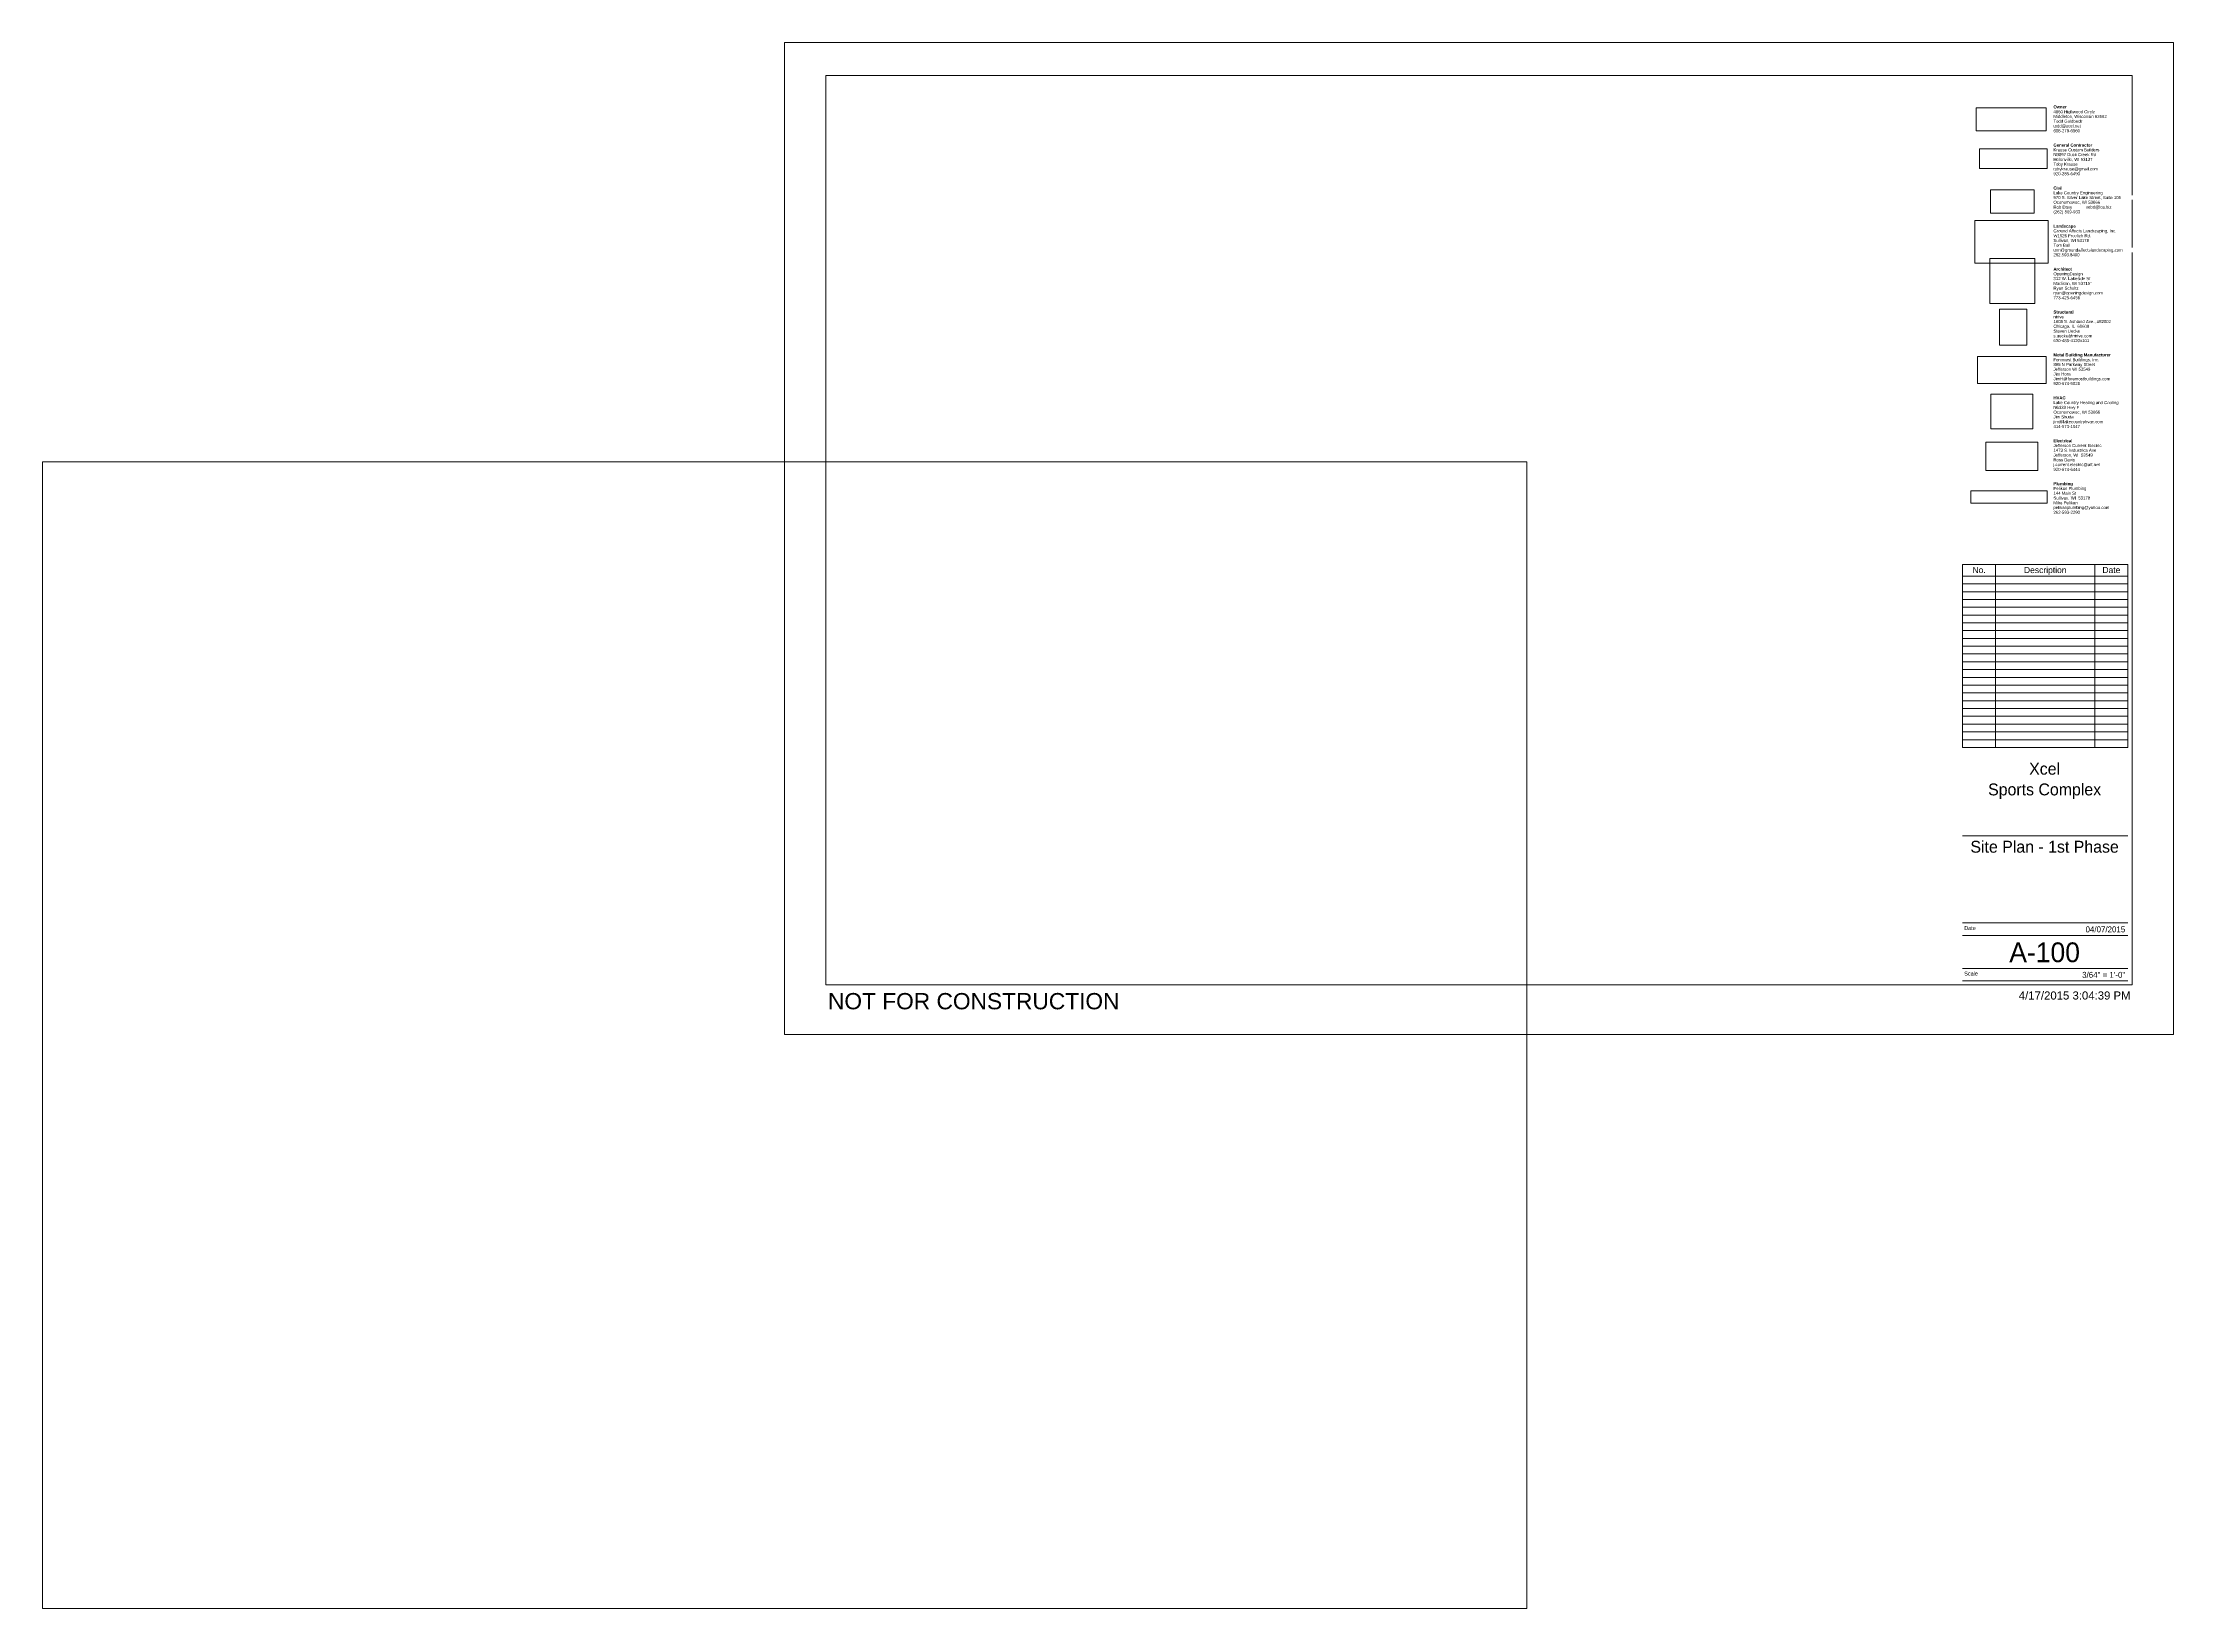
# Paper-space layout 'Layout1' of a CAD drawing. Header units: inches. Extents: x -22.4 to 42, y -17.3 to 30.
import ezdxf

# ---------------------------------------------------------------- set-up
doc = ezdxf.new("R2010")
doc.units = ezdxf.units.IN
doc.header["$MEASUREMENT"] = 0
for name, color, linetype, lineweight in [('A-DETL-THIN', 151, 'Continuous', 9), ('G-ANNO-SCHD', 231, 'Continuous', 9), ('G-ANNO-TTLB', 6, 'Continuous', 9), ('G-ANNO-TTLB-MEDM', 33, 'Continuous', 20), ('G-ANNO-TTLB-THIN', 151, 'Continuous', 9)]:
    doc.layers.add(name, color=color, linetype=linetype, lineweight=lineweight)
doc.styles.add('Arial_3', font='arial.ttf', dxfattribs={"height": 0.092206})
doc.styles.add('Arial_4', font='arial.ttf', dxfattribs={"height": 0.491766})
doc.styles.add('Arial_5', font='arial.ttf', dxfattribs={"height": 0.245883})
doc.styles.add('Arial_6', font='arial.ttf', dxfattribs={"height": 0.184412})
doc.styles.add('Century Gothic', font='GOTHIC.TTF', dxfattribs={"height": 0.119759})
doc.styles.add('Century Gothic_1', font='GOTHIC.TTF', dxfattribs={"height": 0.179639})
doc.styles.add('Century Gothic_2', font='GOTHIC.TTF', dxfattribs={"height": 0.598797})
doc.styles.add('Century Gothic_3', font='GOTHIC.TTF', dxfattribs={"height": 0.359278})
picture_1 = doc.add_image_def('image1.jpg', size_in_pixel=(477, 79))
picture_2 = doc.add_image_def('image2.png', size_in_pixel=(259, 141))
picture_3 = doc.add_image_def('image3.jpg', size_in_pixel=(150, 124))
picture_4 = doc.add_image_def('image4.jpg', size_in_pixel=(309, 122))
picture_5 = doc.add_image_def('image5.png', size_in_pixel=(302, 400))
picture_6 = doc.add_image_def('image6.jpg', size_in_pixel=(95, 51))
picture_7 = doc.add_image_def('image7.png', size_in_pixel=(388, 225))
picture_8 = doc.add_image_def('image8.jpg', size_in_pixel=(232, 76))
picture_9 = doc.add_image_def('image9.jpg', size_in_pixel=(900, 259))
picture_10 = doc.add_image_def('image10.jpg', size_in_pixel=(939, 939))

# ---------------------------------------------------------------- blocks, each defined once
blk = doc.blocks.new('E1 30 x 42 Horizontal - E1 30x42 Horizontal-11829-Site Plan - 1st Phase')
at = {"layer": 'G-ANNO-TTLB-MEDM'}
for p, q in [((1.24, 29.014), (1.24, 1.514)), ((40.74, 29.014), (1.24, 29.014)), ((40.74, 29.014), (40.74, 1.514)), ((40.615, 14.233), (35.615, 14.233)), ((35.615, 6.02), (40.615, 6.02)), ((1.24, 1.514), (40.74, 1.514)), ((40.615, 1.639), (35.615, 1.639))]:
    blk.add_line(p, q, dxfattribs=at)
at = {"layer": 'G-ANNO-TTLB-THIN'}
for p, q in [((-0.01, 30.014), (41.99, 30.014)), ((-0.01, 0.014), (-0.01, 30.014)), ((41.99, 0.014), (41.99, 30.014)), ((35.615, 3.389), (40.615, 3.389)), ((35.615, 3.014), (40.615, 3.014)), ((35.615, 2.014), (40.615, 2.014)), ((-0.01, 0.014), (41.99, 0.014))]:
    blk.add_line(p, q, dxfattribs=at)
at = {"layer": 'G-ANNO-TTLB', "insert": (1.307, 1.27), "char_height": 0.49177, "width": 10.47, "attachment_point": 1, "line_spacing_factor": 0.938532, "style": 'Arial_4'}
blk.add_mtext('NOT FOR CONSTRUCTION', dxfattribs=at)
at = {"layer": 'G-ANNO-TTLB'}
image = blk.add_image(picture_8, insert=(36.024, 27.349), size_in_units=(2.118, 0.694), dxfattribs=at)
image.dxf.flags = 7
image = blk.add_image(picture_9, insert=(36.126, 26.208), size_in_units=(2.048, 0.589), dxfattribs=at)
image.dxf.flags = 7
image = blk.add_image(picture_6, insert=(36.46, 24.855), size_in_units=(1.319, 0.708), dxfattribs=at)
image.dxf.flags = 7
image = blk.add_image(picture_7, insert=(35.988, 23.347), size_in_units=(2.218, 1.286), dxfattribs=at)
image.dxf.flags = 7
image = blk.add_image(picture_10, insert=(36.444, 22.127), size_in_units=(1.358, 1.358), dxfattribs=at)
image.dxf.flags = 7
image = blk.add_image(picture_5, insert=(36.733, 20.862), size_in_units=(0.825, 1.093), dxfattribs=at)
image.dxf.flags = 7
image = blk.add_image(picture_4, insert=(36.062, 19.699), size_in_units=(2.078, 0.821), dxfattribs=at)
image.dxf.flags = 7
image = blk.add_image(picture_3, insert=(36.474, 18.329), size_in_units=(1.268, 1.049), dxfattribs=at)
image.dxf.flags = 7
image = blk.add_image(picture_2, insert=(36.315, 17.069), size_in_units=(1.574, 0.857), dxfattribs=at)
image.dxf.flags = 7
image = blk.add_image(picture_1, insert=(35.866, 16.08), size_in_units=(2.303, 0.381), dxfattribs=at)
image.dxf.flags = 7
at = {"layer": 'G-ANNO-TTLB', "attachment_point": 1, "bg_fill": 3, "box_fill_scale": 1.25, "bg_fill_color": 0, "bg_fill_transparency": 0}
for s, insert, char_height, width, line_spacing_factor, style in [('\\fArial|b1|i0|c0|p34|;Owner', (38.363, 28.114), 0.09221, 0.44259, 0.938532, 'Arial_3'), ('Date', (35.665, 3.294), 0.1198, 0.4725, 0.984117, 'Century Gothic'), ('Scale', (35.665, 1.919), 0.1198, 0.5265, 0.984117, 'Century Gothic')]:
    blk.add_mtext(s, dxfattribs=dict(at, insert=insert, char_height=char_height, width=width, line_spacing_factor=line_spacing_factor, style=style))
at = {"layer": 'G-ANNO-TTLB', "insert": (38.363, 27.97), "char_height": 0.09221, "width": 1.47416, "attachment_point": 1, "line_spacing_factor": 0.938532, "style": 'Arial_3', "bg_fill": 3, "box_fill_scale": 1.25, "bg_fill_color": 0, "bg_fill_transparency": 0}
blk.add_mtext('4860 Highwood Circle', dxfattribs=at)
at = {"layer": 'G-ANNO-TTLB', "insert": (38.363, 27.826), "char_height": 0.09221, "width": 1.89633, "attachment_point": 1, "line_spacing_factor": 0.938532, "style": 'Arial_3', "bg_fill": 3, "box_fill_scale": 1.25, "bg_fill_color": 0, "bg_fill_transparency": 0}
blk.add_mtext('Middleton, Wisconsin 53562', dxfattribs=at)
at = {"layer": 'G-ANNO-TTLB', "insert": (38.363, 27.682), "char_height": 0.09221, "width": 1.02306, "attachment_point": 1, "line_spacing_factor": 0.938532, "style": 'Arial_3', "bg_fill": 3, "box_fill_scale": 1.25, "bg_fill_color": 0, "bg_fill_transparency": 0}
blk.add_mtext('Todd Goldbeck', dxfattribs=at)
at = {"layer": 'G-ANNO-TTLB', "insert": (38.363, 27.537), "char_height": 0.09221, "width": 0.96859, "attachment_point": 1, "line_spacing_factor": 0.938532, "style": 'Arial_3', "bg_fill": 3, "box_fill_scale": 1.25, "bg_fill_color": 0, "bg_fill_transparency": 0}
blk.add_mtext('todd@xcel.net', dxfattribs=at)
at = {"layer": 'G-ANNO-TTLB', "insert": (38.363, 27.393), "char_height": 0.09221, "width": 0.93625, "attachment_point": 1, "line_spacing_factor": 0.938532, "style": 'Arial_3', "bg_fill": 3, "box_fill_scale": 1.25, "bg_fill_color": 0, "bg_fill_transparency": 0}
blk.add_mtext('608-279-6960', dxfattribs=at)
at = {"layer": 'G-ANNO-TTLB', "insert": (38.363, 26.96), "char_height": 0.09221, "width": 1.28521, "attachment_point": 1, "line_spacing_factor": 0.938532, "style": 'Arial_3', "bg_fill": 3, "box_fill_scale": 1.25, "bg_fill_color": 0, "bg_fill_transparency": 0}
blk.add_mtext('\\fArial|b1|i0|c0|p34|;General Contractor', dxfattribs=at)
at = {"layer": 'G-ANNO-TTLB', "insert": (38.363, 26.816), "char_height": 0.09221, "width": 1.63077, "attachment_point": 1, "line_spacing_factor": 0.938532, "style": 'Arial_3', "bg_fill": 3, "box_fill_scale": 1.25, "bg_fill_color": 0, "bg_fill_transparency": 0}
blk.add_mtext('Krause Custom Builders', dxfattribs=at)
at = {"layer": 'G-ANNO-TTLB', "insert": (38.363, 26.672), "char_height": 0.09221, "width": 1.51161, "attachment_point": 1, "line_spacing_factor": 0.938532, "style": 'Arial_3', "bg_fill": 3, "box_fill_scale": 1.25, "bg_fill_color": 0, "bg_fill_transparency": 0}
blk.add_mtext('N3897 Duck Creek Rd', dxfattribs=at)
at = {"layer": 'G-ANNO-TTLB', "insert": (38.363, 26.528), "char_height": 0.09221, "width": 1.39416, "attachment_point": 1, "line_spacing_factor": 0.938532, "style": 'Arial_3', "bg_fill": 3, "box_fill_scale": 1.25, "bg_fill_color": 0, "bg_fill_transparency": 0}
blk.add_mtext('Helenville, WI 53137', dxfattribs=at)
at = {"layer": 'G-ANNO-TTLB', "insert": (38.363, 26.383), "char_height": 0.09221, "width": 0.85284, "attachment_point": 1, "line_spacing_factor": 0.938532, "style": 'Arial_3', "bg_fill": 3, "box_fill_scale": 1.25, "bg_fill_color": 0, "bg_fill_transparency": 0}
blk.add_mtext('Toby Krause', dxfattribs=at)
at = {"layer": 'G-ANNO-TTLB', "insert": (38.363, 26.239), "char_height": 0.09221, "width": 1.57971, "attachment_point": 1, "line_spacing_factor": 0.938532, "style": 'Arial_3', "bg_fill": 3, "box_fill_scale": 1.25, "bg_fill_color": 0, "bg_fill_transparency": 0}
blk.add_mtext('tobykrause@gmail.com', dxfattribs=at)
at = {"layer": 'G-ANNO-TTLB', "insert": (38.363, 26.095), "char_height": 0.09221, "width": 0.93625, "attachment_point": 1, "line_spacing_factor": 0.938532, "style": 'Arial_3', "bg_fill": 3, "box_fill_scale": 1.25, "bg_fill_color": 0, "bg_fill_transparency": 0}
blk.add_mtext('920-285-6490', dxfattribs=at)
at = {"layer": 'G-ANNO-TTLB', "insert": (38.363, 25.662), "char_height": 0.09221, "width": 0.28768, "attachment_point": 1, "line_spacing_factor": 0.938532, "style": 'Arial_3', "bg_fill": 3, "box_fill_scale": 1.25, "bg_fill_color": 0, "bg_fill_transparency": 0}
blk.add_mtext('\\fArial|b1|i0|c0|p34|;Civil', dxfattribs=at)
at = {"layer": 'G-ANNO-TTLB', "insert": (38.363, 25.518), "char_height": 0.09221, "width": 1.74142, "attachment_point": 1, "line_spacing_factor": 0.938532, "style": 'Arial_3', "bg_fill": 3, "box_fill_scale": 1.25, "bg_fill_color": 0, "bg_fill_transparency": 0}
blk.add_mtext('Lake Country Engineering', dxfattribs=at)
at = {"layer": 'G-ANNO-TTLB', "insert": (38.363, 25.374), "char_height": 0.09221, "width": 2.39509, "attachment_point": 1, "line_spacing_factor": 0.938532, "style": 'Arial_3', "bg_fill": 3, "box_fill_scale": 1.25, "bg_fill_color": 0, "bg_fill_transparency": 0}
blk.add_mtext('970 S. Silver Lake Street, Suite 105', dxfattribs=at)
at = {"layer": 'G-ANNO-TTLB', "insert": (38.363, 25.23), "char_height": 0.09221, "width": 1.65971, "attachment_point": 1, "line_spacing_factor": 0.938532, "style": 'Arial_3', "bg_fill": 3, "box_fill_scale": 1.25, "bg_fill_color": 0, "bg_fill_transparency": 0}
blk.add_mtext('Oconomowoc, WI 53066', dxfattribs=at)
at = {"layer": 'G-ANNO-TTLB', "insert": (38.363, 25.085), "char_height": 0.0922, "width": 0.66048, "attachment_point": 1, "line_spacing_factor": 0.938532, "style": 'Arial_3', "bg_fill": 3, "box_fill_scale": 1.25, "bg_fill_color": 0, "bg_fill_transparency": 0}
blk.add_mtext('Rob Davy', dxfattribs=at)
at = {"layer": 'G-ANNO-TTLB', "insert": (39.363, 25.085), "char_height": 0.09221, "width": 0.88178, "attachment_point": 1, "line_spacing_factor": 0.938532, "style": 'Arial_3', "bg_fill": 3, "box_fill_scale": 1.25, "bg_fill_color": 0, "bg_fill_transparency": 0}
blk.add_mtext('robd@lce.biz', dxfattribs=at)
at = {"layer": 'G-ANNO-TTLB', "insert": (38.363, 24.941), "char_height": 0.09221, "width": 0.94646, "attachment_point": 1, "line_spacing_factor": 0.938532, "style": 'Arial_3', "bg_fill": 3, "box_fill_scale": 1.25, "bg_fill_color": 0, "bg_fill_transparency": 0}
blk.add_mtext('(262) 569-933', dxfattribs=at)
at = {"layer": 'G-ANNO-TTLB', "insert": (38.363, 24.508), "char_height": 0.09221, "width": 0.73708, "attachment_point": 1, "line_spacing_factor": 0.938532, "style": 'Arial_3', "bg_fill": 3, "box_fill_scale": 1.25, "bg_fill_color": 0, "bg_fill_transparency": 0}
blk.add_mtext('\\fArial|b1|i0|c0|p34|;Landscape', dxfattribs=at)
at = {"layer": 'G-ANNO-TTLB', "insert": (38.363, 24.364), "char_height": 0.09221, "width": 2.24019, "attachment_point": 1, "line_spacing_factor": 0.938532, "style": 'Arial_3', "bg_fill": 3, "box_fill_scale": 1.25, "bg_fill_color": 0, "bg_fill_transparency": 0}
blk.add_mtext('Ground Affects Landscaping, Inc.', dxfattribs=at)
at = {"layer": 'G-ANNO-TTLB', "insert": (38.363, 24.22), "char_height": 0.09221, "width": 1.34309, "attachment_point": 1, "line_spacing_factor": 0.938532, "style": 'Arial_3', "bg_fill": 3, "box_fill_scale": 1.25, "bg_fill_color": 0, "bg_fill_transparency": 0}
blk.add_mtext('W1526 Froelich Rd.', dxfattribs=at)
at = {"layer": 'G-ANNO-TTLB', "insert": (38.363, 24.076), "char_height": 0.09221, "width": 1.26819, "attachment_point": 1, "line_spacing_factor": 0.938532, "style": 'Arial_3', "bg_fill": 3, "box_fill_scale": 1.25, "bg_fill_color": 0, "bg_fill_transparency": 0}
blk.add_mtext('Sullivan, WI 53178', dxfattribs=at)
at = {"layer": 'G-ANNO-TTLB', "insert": (38.363, 23.932), "char_height": 0.0922, "width": 0.59579, "attachment_point": 1, "line_spacing_factor": 0.938532, "style": 'Arial_3', "bg_fill": 3, "box_fill_scale": 1.25, "bg_fill_color": 0, "bg_fill_transparency": 0}
blk.add_mtext('Tom Ball', dxfattribs=at)
at = {"layer": 'G-ANNO-TTLB', "insert": (38.363, 23.787), "char_height": 0.09221, "width": 2.45808, "attachment_point": 1, "line_spacing_factor": 0.938532, "style": 'Arial_3', "bg_fill": 3, "box_fill_scale": 1.25, "bg_fill_color": 0, "bg_fill_transparency": 0}
blk.add_mtext('tom@groundaffectslandscaping.com', dxfattribs=at)
at = {"layer": 'G-ANNO-TTLB', "insert": (38.363, 23.643), "char_height": 0.09221, "width": 0.91923, "attachment_point": 1, "line_spacing_factor": 0.938532, "style": 'Arial_3', "bg_fill": 3, "box_fill_scale": 1.25, "bg_fill_color": 0, "bg_fill_transparency": 0}
blk.add_mtext('262.593.8400', dxfattribs=at)
at = {"layer": 'G-ANNO-TTLB', "insert": (38.363, 23.21), "char_height": 0.09221, "width": 0.59069, "attachment_point": 1, "line_spacing_factor": 0.938532, "style": 'Arial_3', "bg_fill": 3, "box_fill_scale": 1.25, "bg_fill_color": 0, "bg_fill_transparency": 0}
blk.add_mtext('\\fArial|b1|i0|c0|p34|;Architect', dxfattribs=at)
at = {"layer": 'G-ANNO-TTLB', "insert": (38.363, 23.066), "char_height": 0.09221, "width": 1.03838, "attachment_point": 1, "line_spacing_factor": 0.938532, "style": 'Arial_3', "bg_fill": 3, "box_fill_scale": 1.25, "bg_fill_color": 0, "bg_fill_transparency": 0}
blk.add_mtext('OpeningDesign', dxfattribs=at)
at = {"layer": 'G-ANNO-TTLB', "insert": (38.363, 22.922), "char_height": 0.09221, "width": 1.31926, "attachment_point": 1, "line_spacing_factor": 0.938532, "style": 'Arial_3', "bg_fill": 3, "box_fill_scale": 1.25, "bg_fill_color": 0, "bg_fill_transparency": 0}
blk.add_mtext('312 W. Lakeside St', dxfattribs=at)
at = {"layer": 'G-ANNO-TTLB', "insert": (38.363, 22.778), "char_height": 0.09221, "width": 1.36181, "attachment_point": 1, "line_spacing_factor": 0.938532, "style": 'Arial_3', "bg_fill": 3, "box_fill_scale": 1.25, "bg_fill_color": 0, "bg_fill_transparency": 0}
blk.add_mtext('Madison, WI 53715"', dxfattribs=at)
at = {"layer": 'G-ANNO-TTLB', "insert": (38.363, 22.633), "char_height": 0.09221, "width": 0.88518, "attachment_point": 1, "line_spacing_factor": 0.938532, "style": 'Arial_3', "bg_fill": 3, "box_fill_scale": 1.25, "bg_fill_color": 0, "bg_fill_transparency": 0}
blk.add_mtext('Ryan Schultz', dxfattribs=at)
at = {"layer": 'G-ANNO-TTLB', "insert": (38.363, 22.489), "char_height": 0.09221, "width": 1.75163, "attachment_point": 1, "line_spacing_factor": 0.938532, "style": 'Arial_3', "bg_fill": 3, "box_fill_scale": 1.25, "bg_fill_color": 0, "bg_fill_transparency": 0}
blk.add_mtext('ryan@openingdesign.com', dxfattribs=at)
at = {"layer": 'G-ANNO-TTLB', "insert": (38.363, 22.345), "char_height": 0.09221, "width": 0.93625, "attachment_point": 1, "line_spacing_factor": 0.938532, "style": 'Arial_3', "bg_fill": 3, "box_fill_scale": 1.25, "bg_fill_color": 0, "bg_fill_transparency": 0}
blk.add_mtext('773-425-6456', dxfattribs=at)
at = {"layer": 'G-ANNO-TTLB', "insert": (38.363, 21.912), "char_height": 0.09221, "width": 0.64856, "attachment_point": 1, "line_spacing_factor": 0.938532, "style": 'Arial_3', "bg_fill": 3, "box_fill_scale": 1.25, "bg_fill_color": 0, "bg_fill_transparency": 0}
blk.add_mtext('\\fArial|b1|i0|c0|p34|;Structural', dxfattribs=at)
at = {"layer": 'G-ANNO-TTLB', "insert": (38.363, 21.768), "char_height": 0.0922, "width": 0.37109, "attachment_point": 1, "line_spacing_factor": 0.938532, "style": 'Arial_3', "bg_fill": 3, "box_fill_scale": 1.25, "bg_fill_color": 0, "bg_fill_transparency": 0}
blk.add_mtext('ntrive', dxfattribs=at)
at = {"layer": 'G-ANNO-TTLB', "insert": (38.363, 21.624), "char_height": 0.09221, "width": 2.03762, "attachment_point": 1, "line_spacing_factor": 0.938532, "style": 'Arial_3', "bg_fill": 3, "box_fill_scale": 1.25, "bg_fill_color": 0, "bg_fill_transparency": 0}
blk.add_mtext('1608 S. Ashland Ave., #82002', dxfattribs=at)
at = {"layer": 'G-ANNO-TTLB', "insert": (38.363, 21.48), "char_height": 0.09221, "width": 1.26649, "attachment_point": 1, "line_spacing_factor": 0.938532, "style": 'Arial_3', "bg_fill": 3, "box_fill_scale": 1.25, "bg_fill_color": 0, "bg_fill_transparency": 0}
blk.add_mtext('Chicago, IL  60608', dxfattribs=at)
at = {"layer": 'G-ANNO-TTLB', "insert": (38.363, 21.335), "char_height": 0.09221, "width": 0.94135, "attachment_point": 1, "line_spacing_factor": 0.938532, "style": 'Arial_3', "bg_fill": 3, "box_fill_scale": 1.25, "bg_fill_color": 0, "bg_fill_transparency": 0}
blk.add_mtext('Steven Uecke', dxfattribs=at)
at = {"layer": 'G-ANNO-TTLB', "insert": (38.363, 21.191), "char_height": 0.09221, "width": 1.37543, "attachment_point": 1, "line_spacing_factor": 0.938532, "style": 'Arial_3', "bg_fill": 3, "box_fill_scale": 1.25, "bg_fill_color": 0, "bg_fill_transparency": 0}
blk.add_mtext('s.uecke@ntrive.com', dxfattribs=at)
at = {"layer": 'G-ANNO-TTLB', "insert": (38.363, 21.047), "char_height": 0.09221, "width": 1.26308, "attachment_point": 1, "line_spacing_factor": 0.938532, "style": 'Arial_3', "bg_fill": 3, "box_fill_scale": 1.25, "bg_fill_color": 0, "bg_fill_transparency": 0}
blk.add_mtext('630-480-4120x101', dxfattribs=at)
at = {"layer": 'G-ANNO-TTLB', "insert": (38.363, 20.614), "char_height": 0.09221, "width": 1.8793, "attachment_point": 1, "line_spacing_factor": 0.938532, "style": 'Arial_3', "bg_fill": 3, "box_fill_scale": 1.25, "bg_fill_color": 0, "bg_fill_transparency": 0}
blk.add_mtext('\\fArial|b1|i0|c0|p34|;Metal Building Manufacturer', dxfattribs=at)
at = {"layer": 'G-ANNO-TTLB', "insert": (38.363, 20.47), "char_height": 0.09221, "width": 1.62396, "attachment_point": 1, "line_spacing_factor": 0.938532, "style": 'Arial_3', "bg_fill": 3, "box_fill_scale": 1.25, "bg_fill_color": 0, "bg_fill_transparency": 0}
blk.add_mtext('Foremost Buildings, Inc.', dxfattribs=at)
at = {"layer": 'G-ANNO-TTLB', "insert": (38.363, 20.326), "char_height": 0.09221, "width": 1.46565, "attachment_point": 1, "line_spacing_factor": 0.938532, "style": 'Arial_3', "bg_fill": 3, "box_fill_scale": 1.25, "bg_fill_color": 0, "bg_fill_transparency": 0}
blk.add_mtext('895 N Parkway Street', dxfattribs=at)
at = {"layer": 'G-ANNO-TTLB', "insert": (38.363, 20.182), "char_height": 0.09221, "width": 1.32266, "attachment_point": 1, "line_spacing_factor": 0.938532, "style": 'Arial_3', "bg_fill": 3, "box_fill_scale": 1.25, "bg_fill_color": 0, "bg_fill_transparency": 0}
blk.add_mtext('Jefferson WI 53549', dxfattribs=at)
at = {"layer": 'G-ANNO-TTLB', "insert": (38.363, 20.037), "char_height": 0.0922, "width": 0.60601, "attachment_point": 1, "line_spacing_factor": 0.938532, "style": 'Arial_3', "bg_fill": 3, "box_fill_scale": 1.25, "bg_fill_color": 0, "bg_fill_transparency": 0}
blk.add_mtext('Jim Horn', dxfattribs=at)
at = {"layer": 'G-ANNO-TTLB', "insert": (38.363, 19.893), "char_height": 0.09221, "width": 2.01378, "attachment_point": 1, "line_spacing_factor": 0.938532, "style": 'Arial_3', "bg_fill": 3, "box_fill_scale": 1.25, "bg_fill_color": 0, "bg_fill_transparency": 0}
blk.add_mtext('JimH@foremostbuildings.com', dxfattribs=at)
at = {"layer": 'G-ANNO-TTLB', "insert": (38.363, 19.749), "char_height": 0.09221, "width": 0.93625, "attachment_point": 1, "line_spacing_factor": 0.938532, "style": 'Arial_3', "bg_fill": 3, "box_fill_scale": 1.25, "bg_fill_color": 0, "bg_fill_transparency": 0}
blk.add_mtext('920-674-5028', dxfattribs=at)
at = {"layer": 'G-ANNO-TTLB', "insert": (38.363, 19.316), "char_height": 0.09221, "width": 0.41876, "attachment_point": 1, "line_spacing_factor": 0.938532, "style": 'Arial_3', "bg_fill": 3, "box_fill_scale": 1.25, "bg_fill_color": 0, "bg_fill_transparency": 0}
blk.add_mtext('\\fArial|b1|i0|c0|p34|;HVAC', dxfattribs=at)
at = {"layer": 'G-ANNO-TTLB', "insert": (38.363, 19.172), "char_height": 0.09221, "width": 2.30317, "attachment_point": 1, "line_spacing_factor": 0.938532, "style": 'Arial_3', "bg_fill": 3, "box_fill_scale": 1.25, "bg_fill_color": 0, "bg_fill_transparency": 0}
blk.add_mtext('Lake Country Heating and Cooling', dxfattribs=at)
at = {"layer": 'G-ANNO-TTLB', "insert": (38.363, 19.028), "char_height": 0.09221, "width": 0.90901, "attachment_point": 1, "line_spacing_factor": 0.938532, "style": 'Arial_3', "bg_fill": 3, "box_fill_scale": 1.25, "bg_fill_color": 0, "bg_fill_transparency": 0}
blk.add_mtext('N6333 Hwy F', dxfattribs=at)
at = {"layer": 'G-ANNO-TTLB', "insert": (38.363, 18.883), "char_height": 0.09221, "width": 1.65971, "attachment_point": 1, "line_spacing_factor": 0.938532, "style": 'Arial_3', "bg_fill": 3, "box_fill_scale": 1.25, "bg_fill_color": 0, "bg_fill_transparency": 0}
blk.add_mtext('Oconomowoc, WI 53066', dxfattribs=at)
at = {"layer": 'G-ANNO-TTLB', "insert": (38.363, 18.739), "char_height": 0.0922, "width": 0.71325, "attachment_point": 1, "line_spacing_factor": 0.938532, "style": 'Arial_3', "bg_fill": 3, "box_fill_scale": 1.25, "bg_fill_color": 0, "bg_fill_transparency": 0}
blk.add_mtext('Jim Shuda', dxfattribs=at)
at = {"layer": 'G-ANNO-TTLB', "insert": (38.363, 18.595), "char_height": 0.09221, "width": 1.76695, "attachment_point": 1, "line_spacing_factor": 0.938532, "style": 'Arial_3', "bg_fill": 3, "box_fill_scale": 1.25, "bg_fill_color": 0, "bg_fill_transparency": 0}
blk.add_mtext('jim@lakecountryhvac.com', dxfattribs=at)
at = {"layer": 'G-ANNO-TTLB', "insert": (38.363, 18.451), "char_height": 0.09221, "width": 0.93625, "attachment_point": 1, "line_spacing_factor": 0.938532, "style": 'Arial_3', "bg_fill": 3, "box_fill_scale": 1.25, "bg_fill_color": 0, "bg_fill_transparency": 0}
blk.add_mtext('414-573-1047', dxfattribs=at)
at = {"layer": 'G-ANNO-TTLB', "insert": (38.363, 18.018), "char_height": 0.09221, "width": 0.61622, "attachment_point": 1, "line_spacing_factor": 0.938532, "style": 'Arial_3', "bg_fill": 3, "box_fill_scale": 1.25, "bg_fill_color": 0, "bg_fill_transparency": 0}
blk.add_mtext('\\fArial|b1|i0|c0|p34|;Electrical', dxfattribs=at)
at = {"layer": 'G-ANNO-TTLB', "insert": (38.363, 17.874), "char_height": 0.09221, "width": 1.71418, "attachment_point": 1, "line_spacing_factor": 0.938532, "style": 'Arial_3', "bg_fill": 3, "box_fill_scale": 1.25, "bg_fill_color": 0, "bg_fill_transparency": 0}
blk.add_mtext('Jefferson Current Electric', dxfattribs=at)
at = {"layer": 'G-ANNO-TTLB', "insert": (38.363, 17.73), "char_height": 0.09221, "width": 1.52183, "attachment_point": 1, "line_spacing_factor": 0.938532, "style": 'Arial_3', "bg_fill": 3, "box_fill_scale": 1.25, "bg_fill_color": 0, "bg_fill_transparency": 0}
blk.add_mtext('1473 S. Industrica Ave', dxfattribs=at)
at = {"layer": 'G-ANNO-TTLB', "insert": (38.363, 17.585), "char_height": 0.09221, "width": 1.40778, "attachment_point": 1, "line_spacing_factor": 0.938532, "style": 'Arial_3', "bg_fill": 3, "box_fill_scale": 1.25, "bg_fill_color": 0, "bg_fill_transparency": 0}
blk.add_mtext('Jefferson, WI  53549', dxfattribs=at)
at = {"layer": 'G-ANNO-TTLB', "insert": (38.363, 17.441), "char_height": 0.0922, "width": 0.76772, "attachment_point": 1, "line_spacing_factor": 0.938532, "style": 'Arial_3', "bg_fill": 3, "box_fill_scale": 1.25, "bg_fill_color": 0, "bg_fill_transparency": 0}
blk.add_mtext('Ross Davis', dxfattribs=at)
at = {"layer": 'G-ANNO-TTLB', "insert": (38.363, 17.297), "char_height": 0.09221, "width": 1.64609, "attachment_point": 1, "line_spacing_factor": 0.938532, "style": 'Arial_3', "bg_fill": 3, "box_fill_scale": 1.25, "bg_fill_color": 0, "bg_fill_transparency": 0}
blk.add_mtext('j.current.electric@att.net', dxfattribs=at)
at = {"layer": 'G-ANNO-TTLB', "insert": (38.363, 17.153), "char_height": 0.09221, "width": 0.93625, "attachment_point": 1, "line_spacing_factor": 0.938532, "style": 'Arial_3', "bg_fill": 3, "box_fill_scale": 1.25, "bg_fill_color": 0, "bg_fill_transparency": 0}
blk.add_mtext('920-674-6444', dxfattribs=at)
at = {"layer": 'G-ANNO-TTLB', "insert": (38.363, 16.72), "char_height": 0.09221, "width": 0.62814, "attachment_point": 1, "line_spacing_factor": 0.938532, "style": 'Arial_3', "bg_fill": 3, "box_fill_scale": 1.25, "bg_fill_color": 0, "bg_fill_transparency": 0}
blk.add_mtext('\\fArial|b1|i0|c0|p34|;Plumbing', dxfattribs=at)
at = {"layer": 'G-ANNO-TTLB', "insert": (38.363, 16.576), "char_height": 0.09221, "width": 1.16605, "attachment_point": 1, "line_spacing_factor": 0.938532, "style": 'Arial_3', "bg_fill": 3, "box_fill_scale": 1.25, "bg_fill_color": 0, "bg_fill_transparency": 0}
blk.add_mtext('Pelikan Plumbing', dxfattribs=at)
at = {"layer": 'G-ANNO-TTLB', "insert": (38.363, 16.432), "char_height": 0.09221, "width": 0.80347, "attachment_point": 1, "line_spacing_factor": 0.938532, "style": 'Arial_3', "bg_fill": 3, "box_fill_scale": 1.25, "bg_fill_color": 0, "bg_fill_transparency": 0}
blk.add_mtext('144 Main St', dxfattribs=at)
at = {"layer": 'G-ANNO-TTLB', "insert": (38.363, 16.287), "char_height": 0.09221, "width": 1.31075, "attachment_point": 1, "line_spacing_factor": 0.938532, "style": 'Arial_3', "bg_fill": 3, "box_fill_scale": 1.25, "bg_fill_color": 0, "bg_fill_transparency": 0}
blk.add_mtext('Sullivan, WI  53178', dxfattribs=at)
at = {"layer": 'G-ANNO-TTLB', "insert": (38.363, 16.143), "char_height": 0.09221, "width": 0.85624, "attachment_point": 1, "line_spacing_factor": 0.938532, "style": 'Arial_3', "bg_fill": 3, "box_fill_scale": 1.25, "bg_fill_color": 0, "bg_fill_transparency": 0}
blk.add_mtext('Mike Pelikan', dxfattribs=at)
at = {"layer": 'G-ANNO-TTLB', "insert": (38.363, 15.999), "char_height": 0.09221, "width": 1.97804, "attachment_point": 1, "line_spacing_factor": 0.938532, "style": 'Arial_3', "bg_fill": 3, "box_fill_scale": 1.25, "bg_fill_color": 0, "bg_fill_transparency": 0}
blk.add_mtext('pelikanplumbing@yahoo.com', dxfattribs=at)
at = {"layer": 'G-ANNO-TTLB', "insert": (38.363, 15.855), "char_height": 0.09221, "width": 0.93625, "attachment_point": 1, "line_spacing_factor": 0.938532, "style": 'Arial_3', "bg_fill": 3, "box_fill_scale": 1.25, "bg_fill_color": 0, "bg_fill_transparency": 0}
blk.add_mtext('262-593-2290', dxfattribs=at)

psp = doc.layouts.get("Layout1")

# ---------------------------------------------------------------- viewports
at = {"layer": '0'}
psp.add_viewport(center=(0, 0), size=(44.88, 34.68), view_center_point=(20.989641, 16.013516), view_height=34.68, dxfattribs=at)

# ---------------------------------------------------------------- next in the draw order: block references
at = {"layer": 'G-ANNO-TTLB'}
psp.add_blockref('E1 30 x 42 Horizontal - E1 30x42 Horizontal-11829-Site Plan - 1st Phase', (0, 0), dxfattribs=at)

# ---------------------------------------------------------------- next in the draw order: linework, layer by layer
at = {"layer": 'A-DETL-THIN'}
for p, q in [((36.615, 14.233), (35.615, 14.233)), ((35.615, 14.233), (35.615, 13.879)), ((39.615, 14.233), (36.615, 14.233)), ((36.615, 14.233), (36.615, 13.879)), ((40.614, 14.233), (39.615, 14.233)), ((39.615, 14.233), (39.615, 13.879)), ((40.614, 14.233), (40.614, 13.879)), ((40.614, 13.879), (35.615, 13.879)), ((35.615, 13.879), (35.615, 8.697)), ((40.614, 13.644), (35.615, 13.644)), ((36.615, 13.879), (36.615, 8.697)), ((39.615, 13.879), (39.615, 8.697)), ((40.614, 13.879), (40.614, 8.697)), ((40.614, 13.408), (35.615, 13.408)), ((40.614, 13.173), (35.615, 13.173)), ((40.614, 12.937), (35.615, 12.937)), ((40.614, 12.702), (35.615, 12.702)), ((40.614, 12.466), (35.615, 12.466)), ((40.614, 12.23), (35.615, 12.23)), ((40.614, 11.995), (35.615, 11.995)), ((40.614, 11.759), (35.615, 11.759)), ((40.614, 11.524), (35.615, 11.524)), ((40.614, 11.288), (35.615, 11.288)), ((40.614, 11.052), (35.615, 11.052)), ((40.614, 10.817), (35.615, 10.817)), ((40.614, 10.581), (35.615, 10.581)), ((40.614, 10.346), (35.615, 10.346)), ((40.614, 10.11), (35.615, 10.11)), ((40.614, 9.875), (35.615, 9.875)), ((40.614, 9.639), (35.615, 9.639)), ((40.614, 9.403), (35.615, 9.403)), ((40.614, 9.168), (35.615, 9.168)), ((40.614, 8.932), (35.615, 8.932)), ((40.614, 8.697), (35.615, 8.697))]:
    psp.add_line(p, q, dxfattribs=at)

# ---------------------------------------------------------------- next in the draw order: texts
at = {"layer": 'G-ANNO-SCHD', "attachment_point": 2, "line_spacing_factor": 0.938532, "style": 'Arial_6'}
for s, insert, char_height, width in [('No.', (36.115, 14.155), 0.1844, 0.477), ('Description', (38.115, 14.155), 0.18441, 1.53225), ('Date', (40.114, 14.155), 0.1844, 0.648)]:
    psp.add_mtext(s, dxfattribs=dict(at, insert=insert, char_height=char_height, width=width))
at = {"layer": 'G-ANNO-TTLB', "line_spacing_factor": 0.984117}
for s, insert, char_height, width, attachment_point, style in [('Xcel', (38.096, 8.233), 0.3593, 1.2465, 2, 'Century Gothic_3'), ('Sports Complex', (38.096, 7.607), 0.35928, 4.455, 2, 'Century Gothic_3'), ('Site Plan - 1st Phase', (38.096, 5.874), 0.35928, 5.544, 2, 'Century Gothic_3'), ('04/07/2015', (40.535, 3.285), 0.1796, 1.5705, 3, 'Century Gothic_1'), ('A-100', (38.096, 2.801), 0.5988, 2.7, 2, 'Century Gothic_2'), (' 3/64" = 1\'-0"', (40.535, 1.91), 0.17964, 1.7055, 3, 'Century Gothic_1')]:
    psp.add_mtext(s, dxfattribs=dict(at, insert=insert, char_height=char_height, width=width, attachment_point=attachment_point, style=style))
at = {"layer": 'G-ANNO-TTLB', "insert": (40.695, 1.319), "char_height": 0.24588, "width": 4.032, "attachment_point": 3, "line_spacing_factor": 0.938532, "style": 'Arial_5', "bg_fill": 3, "box_fill_scale": 1.25, "bg_fill_color": 0, "bg_fill_transparency": 0}
psp.add_mtext('4/17/2015 3:04:39 PM', dxfattribs=at)

doc.saveas('drawing.dxf')
